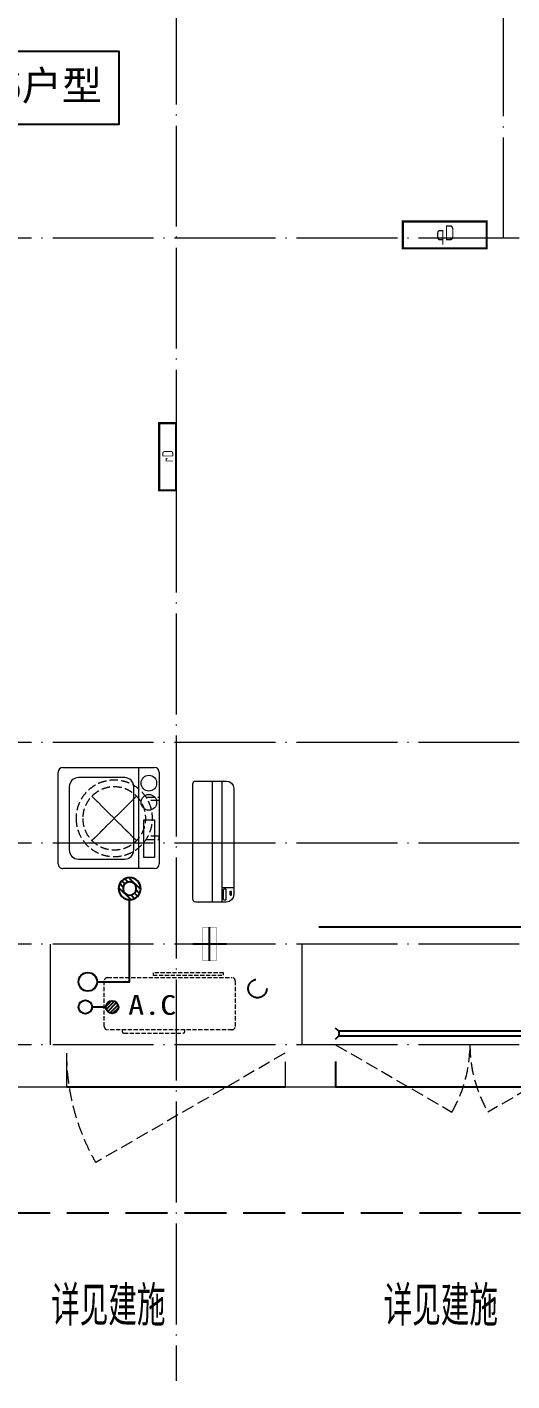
# Model space of a CAD drawing. Extents: x -518115 to 389031, y -209821 to 1628073.
# Drawn here: x 21730 to 24617, y 670657 to 678714 of the extents above; entities that cross this region are included whole.
import ezdxf

# ---------------------------------------------------------------- set-up
doc = ezdxf.new("R2010")
doc.units = 0
doc.header["$LTSCALE"] = 1000
doc.header["$MEASUREMENT"] = 0
for name, pattern in [('$1$DASH', [0.35, 0.25, -0.1]), ('DASH', [0.35, 0.25, -0.1]), ('DOTE', [2.42, 2, -0.2, 0.02, -0.2])]:
    doc.linetypes.add(name, pattern=pattern)
for name, color, linetype in [('3-栏杆1', 135, 'Continuous'), ('3.5方案汇报，与郭总、侯月琴确定户型_t8$0$2020.03.04 -1安徽标准化洋房户型(UA）_t8_t8$0$看线', 154, 'Continuous'), ('EQUIP_地漏', 7, 'Continuous'), ('PUB_TEXT', 4, 'Continuous'), ('VPIPE-凝结', 150, 'Continuous'), ('VPIPE-废水', 31, 'Continuous'), ('VPIPE-雨水', 4, 'DASH'), ('卫生间', 6, 'Continuous'), ('机电标识类', 1, 'Continuous'), ('看线', 251, 'Continuous')]:
    doc.layers.add(name, color=color, linetype=linetype)
for name, color, linetype, lineweight in [('DOTE', 19, 'DOTE', 9), ('EQUIP-消防', 3, 'Continuous', 20), ('LVTRY', 1, 'Continuous', 13), ('WINDOW', 144, 'Continuous', 15), ('平面-空调室内机', 176, 'Continuous', 9), ('平面-空调预留孔', 173, 'Continuous', 15), ('空调', 76, 'Continuous', 13), ('粉刷', 251, 'Continuous', 9)]:
    doc.layers.add(name, color=color, linetype=linetype, lineweight=lineweight)
doc.styles.add('_TCH_AXIS', font='COMPLEX', dxfattribs={"bigfont": 'GBCBIG'})
doc.styles.add('房间名称', font='TSSDENG', dxfattribs={"width": 0.8, "bigfont": 'HZTXT'})
doc.styles.add('黑体', font='')
doc.styles.get('黑体').set_extended_font_data('SimHei')

# ---------------------------------------------------------------- blocks, each defined once
blk = doc.blocks.new('dongkong')
blk.add_wipeout([(-603756, 210771), (-603756, 210570.8), (-603836, 210570.8), (-603836, 210771)])
at = {"layer": '机电标识类', "color": 250, "linetype": 'DASH', "ltscale": 400}
for p, q in [((-603796, 210771), (-603796, 210570.8)), ((-603896, 210670.7), (-603696, 210670.7))]:
    blk.add_line(p, q, dxfattribs=at)
at = {"layer": '空调', "color": 6, "linetype": 'DASH', "const_width": 2}
blk.add_lwpolyline([(-603756, 210771), (-603756, 210570.8), (-603836, 210570.8), (-603836, 210771)], close=True, dxfattribs=at)
blk = doc.blocks.new('A$C001338C2')
for p, q in [((845, 304), (55, 304)), ((109, 215), (109, 304)), ((0, 249), (0, 22)), ((900, 22), (900, 249)), ((22, 0), (878, 0))]:
    blk.add_line(p, q)
at = {"lineweight": 5}
for p, q in [((900, 215), (0, 215)), ((900, 143), (0, 143))]:
    blk.add_line(p, q, dxfattribs=at)
for points in [[(89, 226), (22, 226, -0.414214), (17, 232), (17, 243, -0.414214), (22, 249), (89, 249, -0.414214), (95, 243), (95, 232, -0.414214)], [(73, 275), (57, 275, -0.414214), (51, 281), (51, 283, -0.414214), (57, 289), (73, 289, -0.414214), (79, 283), (79, 281, -0.414214)]]:
    blk.add_lwpolyline(points, format="xyb", close=True)
for centre, radius, start, end in [((55, 249), 55, 90, 180), ((845, 249), 55, 360, 90), ((22, 22), 22, 180, 270), ((878, 22), 22, 270, 360)]:
    blk.add_arc(centre, radius, start, end)
blk = doc.blocks.new('ASDFSD')
at = {"layer": '3-栏杆1', "color": 5}
for p, q in [((681762.6, 334937.5), (681742.3, 334955.3)), ((681742.3, 334955.3), (681762.6, 334937.5)), ((683322.1, 334937.5), (681762.6, 334937.5)), ((681762.6, 334937.5), (681762.6, 334908.3)), ((683322.1, 334937.5), (683342.3, 334955.3)), ((683342.3, 334955.3), (683322.1, 334937.5)), ((683322.1, 334937.5), (683322.1, 334908.3)), ((681742.3, 334888.4), (681762.6, 334908.3)), ((681762.6, 334908.2), (683322.1, 334908.2)), ((683322.1, 334908.3), (683342.3, 334888.4)), ((683342.3, 334888.4), (683322.1, 334908.3))]:
    blk.add_line(p, q, dxfattribs=at)
blk = doc.blocks.new('$TwtSys$00000141')
at = {"color": 1}
for p, q in [((-47, 4), (-5, 46)), ((-47, 4), (-5, 46)), ((-44, -18), (18, 44)), ((-44, -18), (18, 44)), ((-33, -33), (33, 33)), ((-33, -33), (33, 33)), ((-16, -44), (44, 16)), ((-16, -44), (44, 16)), ((6, -46), (46, -6)), ((6, -46), (46, -6))]:
    blk.add_line(p, q, dxfattribs=at)
blk.add_circle((0, 0), 47, dxfattribs=at)
blk.add_circle((0, 0), 47, dxfattribs=at)
blk = doc.blocks.new('RECTANG')
for p, q in [((1, 1), (0, 1)), ((0, 1), (0, 0)), ((1, 0), (1, 1)), ((0, 0), (1, 0))]:
    blk.add_line(p, q)
blk = doc.blocks.new('洗衣机')
at = {"layer": 'LVTRY'}
for p, q in [((3790993.7, 243444.5), (3790993.7, 242899.1)), ((3791567.4, 243472.1), (3791021, 243472.1)), ((3791116.5, 243472.1), (3791116.5, 242871.5)), ((3791199, 243412.7), (3791474.9, 243412.7)), ((3791594.6, 242899.1), (3791594.6, 243444.5)), ((3791145.1, 242982.5), (3791145.1, 243358)), ((3791528.8, 243358), (3791528.8, 242982.5)), ((3791474.9, 242927.8), (3791199, 242927.8)), ((3791021, 242871.5), (3791567.4, 242871.5))]:
    blk.add_line(p, q, dxfattribs=at)
at = {"layer": 'LVTRY', "extrusion": (0, 0, -1)}
for centre, major_axis, start_param, end_param in [((3791021, 243444.5), (0, 27.6), -1.570796, 0), ((3791055.1, 243379.8), (0, 46.9), 3.141593, 9.424778), ((3791199, 243358), (0, 54.7), 4.712389, 6.283185), ((3791474.9, 243358), (0, 54.7), 0, 1.570796), ((3791567.4, 243444.5), (0, 27.6), 0, 1.570796), ((3791055.1, 243265.7), (0, 46.9), 3.141593, 9.424778), ((3791199, 242982.5), (0, 54.7), 3.141593, 4.712389), ((3791474.9, 242982.5), (0, 54.7), 1.570796, 3.141593), ((3791021, 242899.1), (0, 27.6), 3.141593, 4.712389), ((3791567.4, 242899.1), (0, 27.6), 1.570796, 3.141593)]:
    blk.add_ellipse(centre, major_axis=major_axis, ratio=0.986385, start_param=start_param, end_param=end_param, dxfattribs=at)
at = {"layer": 'LVTRY', "xscale": 63.25620569481588, "yscale": 224.5369532744355, "zscale": 64.12934308941763, "rotation": 180}
blk.add_blockref('RECTANG', (3791085.2, 243162.4), dxfattribs=at)
blk = doc.blocks.new('$TwtSys$00000543')
for p, q in [((-94, -9), (9, 94)), ((-9, -94), (94, 9)), ((12, 55), (42, 84)), ((40, 40), (66, 66)), ((55, 12), (84, 42)), ((-84, -42), (-55, -12)), ((-66, -66), (-40, -40)), ((-42, -84), (-12, -55))]:
    blk.add_line(p, q)
for radius in [94, 56.4]:
    blk.add_circle((0, 0), radius)
blk = doc.blocks.new('dnfhfn')
at = {"linetype": '$1$DASH', "ltscale": 0.2}
for p, q in [((101.9, 495, 0), (121.9, 495, 0)), ((101.9, 417.2, 0), (101.9, 495, 0)), ((121.9, 495, 0), (121.9, 429, 0)), ((353.1, 495, 0), (333.1, 495, 0)), ((333.1, 495, 0), (333.1, 429, 0)), ((353.1, 417.2, 0), (353.1, 495, 0))]:
    blk.add_line(p, q, dxfattribs=at)
at = {"linetype": '$1$DASH', "ltscale": 0.2, "elevation": 0}
for points in [[(94.9, 360.1), (94.9, 360.1), (360.1, 94.9), (360.1, 94.9)], [(360.1, 360.1), (94.9, 94.9), (94.9, 94.9), (360.1, 360.1)]]:
    blk.add_lwpolyline(points, close=True, dxfattribs=at)
at = {"linetype": '$1$DASH', "ltscale": 0.2}
for radius in [227.5, 187.5]:
    blk.add_circle((227.5, 227.5, 0), radius, dxfattribs=at)
blk = doc.blocks.new('HFHFTHFD')
at = {"layer": 'DOTE', "linetype": 'DOTE', "ltscale": 0.3}
for p, q in [((429916.8, 604548.8), (429916.6, 593448.8)), ((431866.6, 600248.8), (431866.6, 602348.8)), ((472616.6, 600248.8), (418616.6, 600248.8)), ((472616.6, 597248.8), (418616.6, 597248.8)), ((472616.6, 596648.8), (418616.6, 596648.8)), ((472616.6, 596048.8), (418616.6, 596048.8)), ((429166.6, 596048.8), (429166.6, 595448.8)), ((430666.6, 596048.8), (430666.6, 595448.8)), ((472616.6, 595448.8), (418616.6, 595448.8))]:
    blk.add_line(p, q, dxfattribs=at)
blk = doc.blocks.new('A$C148B7D8E')
at = {"layer": '卫生间', "color": 159, "linetype": 'DASH', "true_color": 0x22346e}
blk.add_lwpolyline([(9400.3, 15400), (7700, 15400), (7700, 10800), (7300, 10800), (7300, 10000), (900, 10000), (900, 9000), (-900, 9000), (-900, -900), (1750, -900), (1750, -2100), (23450, -2100), (23450, -900), (25100, -900)], dxfattribs=at)
blk = doc.blocks.new('gsergvr')
at = {"layer": '平面-空调预留孔', "linetype": 'DASH', "ltscale": 0.1}
for p, q in [((34075.4, 17176.2), (34075.4, 17166.2)), ((34448.2, 17166.2), (34448.2, 17176.2)), ((34085.4, 17156.2), (34438.2, 17156.2))]:
    blk.add_line(p, q, dxfattribs=at)
blk.add_lwpolyline([(34728.6, 17176.2), (33988.6, 17176.2, -0.414214), (33968.6, 17196.2), (33968.6, 17466.2, -0.414214), (33988.6, 17486.2), (34728.6, 17486.2, -0.414214), (34748.6, 17466.2), (34748.6, 17196.2, -0.414214)], format="xyb", close=True, dxfattribs=at)
blk.add_lwpolyline([(34679.3, 17515.3), (34259.5, 17515.3), (34259.5, 17500.2), (34679.3, 17500.2)], close=True, dxfattribs=at)
for centre, start, end in [((34085.4, 17166.2), 180, 270), ((34438.2, 17166.2), 270, 0)]:
    blk.add_arc(centre, 10, start, end, dxfattribs=at)
at = {"layer": '平面-空调预留孔', "color": 251, "linetype": 'DASH', "ltscale": 0.1, "true_color": 0x636466, "style": '黑体', "width": 1.2}
blk.add_text('A.C', height=117.05, dxfattribs=at).set_placement((34110.9, 17264.8))
blk = doc.blocks.new('rtyryrtyeeretee')
at = {"layer": '平面-空调预留孔'}
blk.add_blockref('gsergvr', (635673.5, 326705.8), dxfattribs=at)
blk = doc.blocks.new('GDGDRGDGDRGDR')
blk.add_blockref('rtyryrtyeeretee', (-240152.6, 97240.1))
blk = doc.blocks.new('GDGRDGDRGDFD')
at = {"layer": 'EQUIP-消防', "const_width": 12.8}
blk.add_lwpolyline([(136866.6, 335507.8), (136366.6, 335507.8), (136366.6, 335347.8), (136866.6, 335347.8)], close=True, dxfattribs=at)
at = {"layer": 'PUB_TEXT', "color": 7, "true_color": 0xffffff, "style": '房间名称', "width": 0.8}
blk.add_text('qD', height=90, dxfattribs=at).set_placement((136565, 335395.5))
blk = doc.blocks.new('FSFSFSFSEG')
at = {"layer": 'EQUIP-消防', "const_width": 12.8}
blk.add_lwpolyline([(136866.6, 335152.5), (136466.6, 335152.5), (136466.6, 335052.5), (136866.6, 335052.5)], close=True, dxfattribs=at)
at = {"layer": 'PUB_TEXT', "color": 7, "true_color": 0xffffff, "style": '房间名称', "width": 0.8}
blk.add_text('rD', height=64.8, dxfattribs=at).set_placement((136633.7, 335069))
blk = doc.blocks.new('GHFHFHTFHCSDCS')
blk.add_blockref('GDGRDGDRGDFD', (294900, 33215.9))
at = {"rotation": 89.99999999297357}
blk.add_blockref('FSFSFSFSEG', (764969.1, 230657.2), dxfattribs=at)

msp = doc.modelspace()

# ---------------------------------------------------------------- linework, layer by layer
at = {"color": 1}
msp.add_lwpolyline([(21269.5, 678570.8), (22275.5, 678570.8), (22275.5, 678134.8), (21269.5, 678134.8)], close=True, dxfattribs=at)
at = {"color": 30, "const_width": 8}
for points in [[(21666.6, 672557.2), (21666.6, 672407.2), (21966.6, 672407.2), (21966.6, 672557.2)], [(23266.6, 672557.2), (23266.6, 672407.2), (23566.6, 672407.2), (23566.6, 672557.2)]]:
    msp.add_lwpolyline(points, dxfattribs=at)
at = {"layer": '3.5方案汇报，与郭总、侯月琴确定户型_t8$0$2020.03.04 -1安徽标准化洋房户型(UA）_t8_t8$0$看线', "ltscale": 10}
msp.add_line((25716.6, 673357.2), (23466.6, 673357.2), dxfattribs=at)
at = {"layer": 'VPIPE-凝结', "ltscale": 0.1}
for points in [[(22146.6, 673032.2), (22340.7, 673032.2), (22340.7, 673521.4)], [(22199, 672882.2), (22116.6, 672882.2)]]:
    msp.add_lwpolyline(points, dxfattribs=at)
at = {"layer": 'VPIPE-凝结'}
msp.add_circle((22076.6, 672882.2), 40, dxfattribs=at)
at = {"layer": 'VPIPE-废水'}
msp.add_circle((22091.6, 673032.2), 55, dxfattribs=at)
at = {"layer": 'VPIPE-雨水'}
msp.add_circle((23101.6, 672992.2), 55, dxfattribs=at)
at = {"layer": 'WINDOW', "color": 250, "linetype": 'DASH', "ltscale": 0.3}
for points in [[(23264.7, 672607.2), (22138.8, 671957.2, -0.131652), (21964.7, 672607.2)], [(23566.6, 672657.2), (24259.4, 672257.2, 0.131652), (24366.6, 672657.2)], [(25166.6, 672657.2), (24473.8, 672257.2, -0.131652), (24366.6, 672657.2)]]:
    msp.add_lwpolyline(points, format="xyb", dxfattribs=at)
at = {"layer": '看线', "color": 202, "ltscale": 0.5}
for points in [[(23566.6, 672557.2), (23566.6, 672407.2), (25166.6, 672407.2), (25166.6, 672557.2)], [(21966.6, 672407.2), (23266.6, 672407.2)]]:
    msp.add_lwpolyline(points, dxfattribs=at)

# ---------------------------------------------------------------- block references
for name, p in [('GHFHFHTFHCSDCS', (-407300, 308833.4)), ('ASDFSD', (-658175.7, 337801.8))]:
    msp.add_blockref(name, p)
at = {"layer": 'EQUIP_地漏', "xscale": -0.7000000000000001, "yscale": 0.7000000000000001, "zscale": 0.7}
msp.add_blockref('$TwtSys$00000543', (22340.7, 673587.2), dxfattribs=at)
at = {"layer": 'EQUIP_地漏', "xscale": -0.8, "yscale": -0.8, "zscale": 0.8, "rotation": 180}
msp.add_blockref('$TwtSys$00000141', (22236.6, 672882.2), dxfattribs=at)
at = {"layer": '平面-空调室内机', "ltscale": 0.3, "rotation": 180}
msp.add_blockref('dongkong', (-580979.4, 883928), dxfattribs=at)
at = {"layer": '平面-空调预留孔', "xscale": -1, "rotation": 270}
msp.add_blockref('dnfhfn', (22021.5, 673777.5, 0), dxfattribs=at)
at = {"layer": '平面-空调预留孔', "xscale": -0.800000000046565, "yscale": 0.800000000046565, "zscale": 0.800000000046565, "rotation": 269.9999997665698}
msp.add_blockref('A$C001338C2', (22716.8, 673507.2), dxfattribs=at)
at = {"layer": '粉刷', "xscale": -1}
msp.add_blockref('洗衣机', (3813510.3, 430834.8), dxfattribs=at)

# ---------------------------------------------------------------- texts
at = {"color": 1, "style": '黑体'}
msp.add_text('116户型', height=175, dxfattribs=at).set_placement((21341.6, 678278.6))
at = {"layer": 'PUB_TEXT', "style": '_TCH_AXIS'}
for p in [(21873.4, 670985.7), (23852.7, 670985.6)]:
    msp.add_text('详见建施', height=236.31, dxfattribs=at).set_placement(p)

# ---------------------------------------------------------------- next in the draw order: block references
for name, p in [('HFHFTHFD', (-407300, 77208.4)), ('A$C148B7D8E', (13216.6, 673757.2))]:
    msp.add_blockref(name, p)

# ---------------------------------------------------------------- next in the draw order: block references
msp.add_blockref('GDGDRGDGDRGDR', (-407300, 231625.1))

doc.saveas('drawing.dxf')
